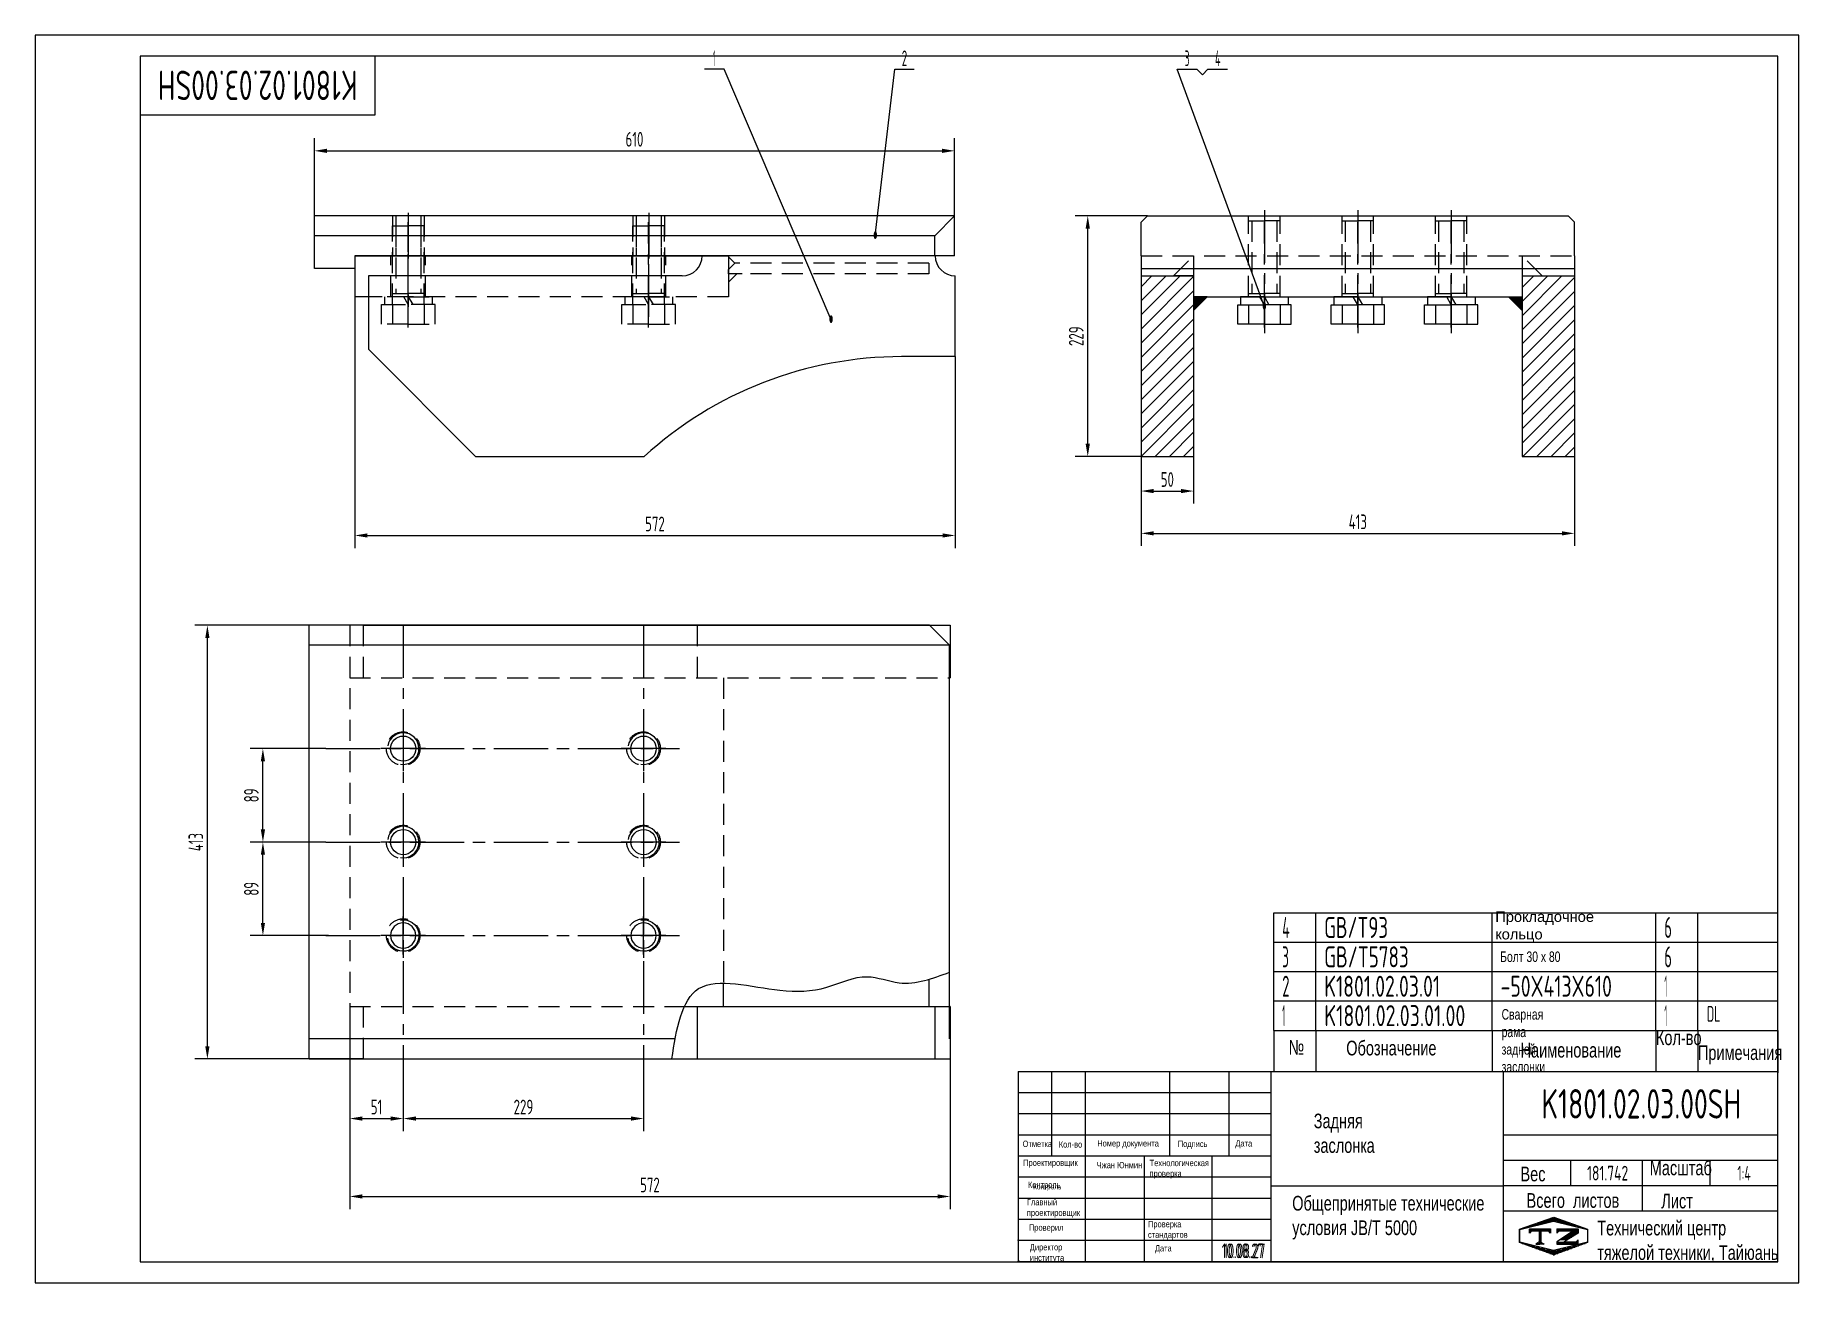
# Model space of a CAD drawing. Header units: millimetres. Extents: x 0 to 1680, y 0 to 1188.
import ezdxf
from ezdxf.enums import TextEntityAlignment as Align

# ---------------------------------------------------------------- set-up
doc = ezdxf.new("R2010")
doc.units = ezdxf.units.MM
doc.header["$LTSCALE"] = 40
doc.linetypes.add('F', pattern=[0.75, 0.5, -0.25])
doc.linetypes.add('G', pattern=[2, 1.25, -0.25, 0.25, -0.25])
for name, color, linetype in [('01', 7, 'Continuous'), ('02', 1, 'Continuous'), ('04', 2, 'F'), ('05', 4, 'G'), ('08', 1, 'Continuous'), ('11', 3, 'Continuous'), ('THICK', 7, 'Continuous')]:
    doc.layers.add(name, color=color, linetype=linetype)
doc.styles.get("Standard").update_dxf_attribs({"font": 'isocp', "width": 0.707, "bigfont": 'intecad.shx'})
doc.dimstyles.new('INTE', dxfattribs={"dimscale": 4, "dimtxt": 3.5, "dimasz": 3, "dimexe": 3, "dimexo": 0, "dimgap": 1, "dimtad": 1, "dimdec": 3, "dimdsep": 46, "dimtxsty": 'Standard', "dimcen": 0, "dimclrd": 1, "dimclre": 1, "dimclrt": 3, "dimaunit": 1, "dimadec": 0, "dimazin": 0, "dimtfac": 1, "dimtmove": 0, "dimatfit": 0, "dimfxl": 1, "dimarcsym": 0})

# ---------------------------------------------------------------- blocks, each defined once
blk = doc.blocks.new('A$C1A551CD9')
for p, q in [((0, 4), (6, 10)), ((0, 0), (0, 4)), ((191, 0), (0, 0)), ((191, 10), (6, 10)), ((191, 10), (191, 0))]:
    blk.add_line(p, q)
blk = doc.blocks.new('*D10')
at = {"layer": '08', "color": 1, "lineweight": -2}
for p, q in [((304.4, 938.6), (304.4, 699.3)), ((876.4, 881.6), (876.4, 699.3)), ((316.4, 711.3), (864.4, 711.3))]:
    blk.add_line(p, q, dxfattribs=at)
at = {"layer": '08', "color": 1}
for points in [[(316.4, 713.3), (316.4, 709.3), (304.4, 711.3)], [(864.4, 713.3), (864.4, 709.3), (876.4, 711.3)]]:
    blk.add_solid(points, dxfattribs=at)
at = {"layer": 'Defpoints', "color": 0}
for p in [(304.4, 938.6), (876.4, 881.6), (876.4, 711.3)]:
    blk.add_point(p, dxfattribs=at)
at = {"layer": '08', "color": 3, "insert": (590.4, 722.3), "char_height": 14, "attachment_point": 5}
blk.add_mtext('572', dxfattribs=at)
blk = doc.blocks.new('*D11')
at = {"layer": '08', "color": 1, "lineweight": -2}
for p, q in [((299.6, 262.8), (299.6, 69.8)), ((871.6, 212.8), (871.6, 69.8)), ((311.6, 81.8), (859.6, 81.8))]:
    blk.add_line(p, q, dxfattribs=at)
at = {"layer": '08', "color": 1}
for points in [[(311.6, 83.8), (311.6, 79.8), (299.6, 81.8)], [(859.6, 83.8), (859.6, 79.8), (871.6, 81.8)]]:
    blk.add_solid(points, dxfattribs=at)
at = {"layer": 'Defpoints', "color": 0}
for p in [(299.6, 262.8), (871.6, 212.8), (871.6, 81.8)]:
    blk.add_point(p, dxfattribs=at)
at = {"layer": '08', "color": 3, "insert": (585.6, 92.8), "char_height": 14, "attachment_point": 5}
blk.add_mtext('572', dxfattribs=at)
blk = doc.blocks.new('*D12')
at = {"layer": '08', "color": 1, "lineweight": -2}
for p, q in [((312.6, 625.8), (152, 625.8)), ((164, 224.8), (164, 613.8)), ((312.6, 212.8), (152, 212.8))]:
    blk.add_line(p, q, dxfattribs=at)
at = {"layer": '08', "color": 1}
for points in [[(162, 613.8), (166, 613.8), (164, 625.8)], [(162, 224.8), (166, 224.8), (164, 212.8)]]:
    blk.add_solid(points, dxfattribs=at)
at = {"layer": 'Defpoints', "color": 0}
for p in [(164, 625.8), (312.6, 625.8), (312.6, 212.8)]:
    blk.add_point(p, dxfattribs=at)
at = {"layer": '08', "color": 3, "insert": (153, 419.3), "char_height": 14, "attachment_point": 5, "rotation": 90}
blk.add_mtext('413', dxfattribs=at)
blk = doc.blocks.new('*D13')
at = {"layer": '08', "color": 1, "lineweight": -2}
for p, q in [((277, 508.3), (204.9, 508.3)), ((216.9, 431.3), (216.9, 496.3)), ((277, 419.3), (204.9, 419.3))]:
    blk.add_line(p, q, dxfattribs=at)
at = {"layer": '08', "color": 1}
for points in [[(214.9, 496.3), (218.9, 496.3), (216.9, 508.3)], [(214.9, 431.3), (218.9, 431.3), (216.9, 419.3)]]:
    blk.add_solid(points, dxfattribs=at)
at = {"layer": 'Defpoints', "color": 0}
for p in [(216.9, 508.3), (277, 508.3), (277, 419.3)]:
    blk.add_point(p, dxfattribs=at)
at = {"layer": '08', "color": 3, "insert": (205.9, 463.8), "char_height": 14, "attachment_point": 5, "rotation": 90}
blk.add_mtext('89', dxfattribs=at)
blk = doc.blocks.new('*D14')
at = {"layer": '08', "color": 1, "lineweight": -2}
for p, q in [((299.6, 262.8), (299.6, 144)), ((350.6, 212.8), (350.6, 144)), ((311.6, 156), (338.6, 156))]:
    blk.add_line(p, q, dxfattribs=at)
at = {"layer": '08', "color": 1}
for points in [[(311.6, 158), (311.6, 154), (299.6, 156)], [(338.6, 158), (338.6, 154), (350.6, 156)]]:
    blk.add_solid(points, dxfattribs=at)
at = {"layer": 'Defpoints', "color": 0}
for p in [(299.6, 262.8), (350.6, 212.8), (350.6, 156)]:
    blk.add_point(p, dxfattribs=at)
at = {"layer": '08', "color": 3, "insert": (325.1, 167), "char_height": 14, "attachment_point": 5}
blk.add_mtext('51', dxfattribs=at)
blk = doc.blocks.new('*D15')
at = {"layer": '08', "color": 1, "lineweight": -2}
for p, q in [((350.6, 212.8), (350.6, 144)), ((579.6, 212.8), (579.6, 144)), ((362.6, 156), (567.6, 156))]:
    blk.add_line(p, q, dxfattribs=at)
at = {"layer": '08', "color": 1}
for points in [[(362.6, 158), (362.6, 154), (350.6, 156)], [(567.6, 158), (567.6, 154), (579.6, 156)]]:
    blk.add_solid(points, dxfattribs=at)
at = {"layer": 'Defpoints', "color": 0}
for p in [(350.6, 212.8), (579.6, 212.8), (579.6, 156)]:
    blk.add_point(p, dxfattribs=at)
at = {"layer": '08', "color": 3, "insert": (465.1, 167), "char_height": 14, "attachment_point": 5}
blk.add_mtext('229', dxfattribs=at)
blk = doc.blocks.new('A$C1F64227D')
for p, q in [((610, 50), (0, 50)), ((0, 0), (0, 50)), ((591, 31), (610, 50)), ((610, 12), (610, 50)), ((591, 31), (0, 31)), ((591, 12), (591, 31)), ((38.5, 0), (0, 0)), ((610, 12), (38.5, 12)), ((38.5, 12), (38.5, 0))]:
    blk.add_line(p, q)
at = {"layer": '04', "color": 2, "linetype": 'F'}
for p, q in [((74.5, 50), (74.5, 12)), ((77.5, 50), (77.5, 12)), ((101.5, 50), (101.5, 12)), ((104.5, 50), (104.5, 12)), ((303.5, 50), (303.5, 12)), ((306.5, 50), (306.5, 12)), ((330.5, 50), (330.5, 12)), ((333.5, 50), (333.5, 12))]:
    blk.add_line(p, q, dxfattribs=at)
at = {"layer": '05'}
for p, q in [((89.5, 53), (89.5, 9.5)), ((318.5, 53), (318.5, 9.5))]:
    blk.add_line(p, q, dxfattribs=at)
blk = doc.blocks.new('A$C0E4E2F10')
at = {"layer": '04', "color": 2, "linetype": 'F'}
for p, q in [((10.4, 21.8), (10.4, 96.8)), ((10.4, 96.8), (25.4, 96.8)), ((13.4, 96.8), (13.4, 32.3)), ((40.4, 96.8), (25.4, 96.8)), ((37.4, 96.8), (37.4, 32.3)), ((40.4, 21.8), (40.4, 96.8)), ((0, 3.1), (0, 21.8)), ((0, 21.8), (25.4, 21.8)), ((25.4, 29.3), (2.7, 29.3)), ((2.7, 29.3), (2.7, 21.8)), ((2.7, 21.8), (25.4, 21.8)), ((10.4, 32.3), (25.4, 32.3)), ((10.4, 21.8), (10.4, 3.1)), ((25.4, 21.8), (21.1, 29.3)), ((40.4, 32.3), (25.4, 32.3)), ((25.4, 31.4), (25.4, 19.7)), ((25.4, 29.3), (48.2, 29.3)), ((25.4, 29.3), (29.8, 21.8)), ((48.2, 21.8), (25.4, 21.8)), ((50.9, 21.8), (25.4, 21.8)), ((40.4, 21.8), (40.4, 3.1)), ((48.2, 29.3), (48.2, 21.8)), ((50.9, 3.1), (50.9, 21.8)), ((25.4, 3.1), (0, 3.1)), ((25.4, 3.1), (50.9, 3.1))]:
    blk.add_line(p, q, dxfattribs=at)
at = {"layer": '05', "color": 4, "linetype": 'G'}
blk.add_line((25.4, 0), (25.4, 100.3), dxfattribs=at)
blk = doc.blocks.new('*D20')
at = {"layer": '08', "color": 1, "lineweight": -2}
for p, q in [((277, 419.3), (204.9, 419.3)), ((216.9, 342.3), (216.9, 407.3)), ((279.3, 330.3), (204.9, 330.3))]:
    blk.add_line(p, q, dxfattribs=at)
at = {"layer": '08', "color": 1}
for points in [[(214.9, 407.3), (218.9, 407.3), (216.9, 419.3)], [(214.9, 342.3), (218.9, 342.3), (216.9, 330.3)]]:
    blk.add_solid(points, dxfattribs=at)
at = {"layer": 'Defpoints', "color": 0}
for p in [(216.9, 419.3), (277, 419.3), (279.3, 330.3)]:
    blk.add_point(p, dxfattribs=at)
at = {"layer": '08', "color": 3, "insert": (205.9, 374.8), "char_height": 14, "attachment_point": 5, "rotation": 90}
blk.add_mtext('89', dxfattribs=at)
blk = doc.blocks.new('*D23')
at = {"layer": '08', "color": 1, "lineweight": -2}
for p, q in [((265.9, 1015.6), (265.9, 1089.6)), ((277.9, 1077.6), (863.9, 1077.6)), ((875.9, 1015.6), (875.9, 1089.6))]:
    blk.add_line(p, q, dxfattribs=at)
at = {"layer": '08', "color": 1}
for points in [[(277.9, 1079.6), (277.9, 1075.6), (265.9, 1077.6)], [(863.9, 1079.6), (863.9, 1075.6), (875.9, 1077.6)]]:
    blk.add_solid(points, dxfattribs=at)
at = {"layer": 'Defpoints', "color": 0}
for p in [(875.9, 1077.6), (265.9, 1015.6), (875.9, 1015.6)]:
    blk.add_point(p, dxfattribs=at)
at = {"layer": '08', "color": 3, "insert": (570.9, 1088.6), "char_height": 14, "attachment_point": 5}
blk.add_mtext('610', dxfattribs=at)
blk = doc.blocks.new('*D24')
at = {"layer": '08', "color": 1, "lineweight": -2}
for p, q in [((1059.5, 1015.6), (990.7, 1015.6)), ((1002.7, 798.6), (1002.7, 1003.6)), ((1053.5, 786.6), (990.7, 786.6))]:
    blk.add_line(p, q, dxfattribs=at)
at = {"layer": '08', "color": 1}
for points in [[(1000.7, 1003.6), (1004.7, 1003.6), (1002.7, 1015.6)], [(1000.7, 798.6), (1004.7, 798.6), (1002.7, 786.6)]]:
    blk.add_solid(points, dxfattribs=at)
at = {"layer": 'Defpoints', "color": 0}
for p in [(1002.7, 1015.6), (1059.5, 1015.6), (1053.5, 786.6)]:
    blk.add_point(p, dxfattribs=at)
at = {"layer": '08', "color": 3, "insert": (991.7, 901.1), "char_height": 14, "attachment_point": 5, "rotation": 90}
blk.add_mtext('229', dxfattribs=at)
blk = doc.blocks.new('*D25')
at = {"layer": '08', "color": 1, "lineweight": -2}
for p, q in [((1053.5, 789.9), (1053.5, 741.6)), ((1103.5, 789.9), (1103.5, 741.6)), ((1065.5, 753.6), (1091.5, 753.6))]:
    blk.add_line(p, q, dxfattribs=at)
at = {"layer": '08', "color": 1}
for points in [[(1065.5, 755.6), (1065.5, 751.6), (1053.5, 753.6)], [(1091.5, 755.6), (1091.5, 751.6), (1103.5, 753.6)]]:
    blk.add_solid(points, dxfattribs=at)
at = {"layer": 'Defpoints', "color": 0}
for p in [(1053.5, 789.9), (1103.5, 789.9), (1103.5, 753.6)]:
    blk.add_point(p, dxfattribs=at)
at = {"layer": '08', "color": 3, "insert": (1078.5, 764.6), "char_height": 14, "attachment_point": 5}
blk.add_mtext('50', dxfattribs=at)
blk = doc.blocks.new('*D26')
at = {"layer": '08', "color": 1, "lineweight": -2}
for p, q in [((1053.5, 780.5), (1053.5, 701.3)), ((1466.5, 786.6), (1466.5, 701.3)), ((1065.5, 713.3), (1454.5, 713.3))]:
    blk.add_line(p, q, dxfattribs=at)
at = {"layer": '08', "color": 1}
for points in [[(1065.5, 715.3), (1065.5, 711.3), (1053.5, 713.3)], [(1454.5, 715.3), (1454.5, 711.3), (1466.5, 713.3)]]:
    blk.add_solid(points, dxfattribs=at)
at = {"layer": 'Defpoints', "color": 0}
for p in [(1053.5, 780.5), (1466.5, 786.6), (1466.5, 713.3)]:
    blk.add_point(p, dxfattribs=at)
at = {"layer": '08', "color": 3, "insert": (1260, 724.3), "char_height": 14, "attachment_point": 5}
blk.add_mtext('413', dxfattribs=at)
blk = doc.blocks.new('*U21', base_point=(731, 983.1))
at = {"layer": '01'}
blk.add_circle((731, 983.1), 12, dxfattribs=at)
at = {"layer": '02'}
blk.add_arc((731, 983.1), 15, 260, 170, dxfattribs=at)
at = {"layer": '05'}
for p, q in [((731, 1001.1), (731, 965.1)), ((749, 983.1), (713, 983.1))]:
    blk.add_line(p, q, dxfattribs=at)
blk = doc.blocks.new('*U39', base_point=(251.96, 168.31))
at = {"layer": '01'}
for p, q in [((251.96, 168.31), (251.96, 182.31)), ((195.96, 168.31), (251.96, 168.31))]:
    blk.add_line(p, q, dxfattribs=at)
blk = doc.blocks.new('*U40')
at = {"layer": '04'}
blk.add_blockref('*U39', (0, 0), dxfattribs=at)
blk = doc.blocks.new('*U44')
at = {"layer": '01'}
for p, q in [((0, -28), (0, 0)), ((480, -28), (480, 0))]:
    blk.add_line(p, q, dxfattribs=at)
at = {"layer": '02'}
for p, q in [((0, 0), (40, 0)), ((40, -28), (40, 0)), ((40, 0), (208, 0)), ((208, -28), (208, 0)), ((208, 0), (364, 0)), ((364, -28), (364, 0)), ((364, 0), (404, 0)), ((404, -28), (404, 0)), ((404, 0), (480, 0))]:
    blk.add_line(p, q, dxfattribs=at)
blk = doc.blocks.new('*U45')
at = {"layer": '01'}
for p, q in [((0, -28), (0, 0)), ((480, -28), (480, 0))]:
    blk.add_line(p, q, dxfattribs=at)
at = {"layer": '02'}
for p, q in [((0, 0), (40, 0)), ((40, -28), (40, 0)), ((40, 0), (208, 0)), ((208, -28), (208, 0)), ((208, 0), (364, 0)), ((364, -28), (364, 0)), ((364, 0), (404, 0)), ((404, -28), (404, 0)), ((404, 0), (480, 0))]:
    blk.add_line(p, q, dxfattribs=at)
blk = doc.blocks.new('*U46')
at = {"layer": '01'}
for p, q in [((0, -28), (0, 0)), ((480, -28), (480, 0))]:
    blk.add_line(p, q, dxfattribs=at)
at = {"layer": '02'}
for p, q in [((0, 0), (40, 0)), ((40, -28), (40, 0)), ((40, 0), (208, 0)), ((208, -28), (208, 0)), ((208, 0), (364, 0)), ((364, -28), (364, 0)), ((364, 0), (404, 0)), ((404, -28), (404, 0)), ((404, 0), (480, 0))]:
    blk.add_line(p, q, dxfattribs=at)
blk = doc.blocks.new('*U47')
at = {"layer": '01'}
for p, q in [((0, -28), (0, 0)), ((0, 0), (40, 0)), ((40, 0), (208, 0)), ((208, 0), (364, 0)), ((364, 0), (404, 0)), ((404, 0), (480, 0)), ((480, -28), (480, 0))]:
    blk.add_line(p, q, dxfattribs=at)
at = {"layer": '02'}
for p, q in [((40, -28), (40, 0)), ((208, -28), (208, 0)), ((364, -28), (364, 0)), ((404, -28), (404, 0))]:
    blk.add_line(p, q, dxfattribs=at)
blk = doc.blocks.new('*X51')
at = {"color": 0}
for p, q in [((127.06, 7.8), (132.06, 7.8)), ((127.06, 7.5), (132.06, 7.5)), ((127.06, 7.2), (127.32, 7.2)), ((127.84, 5.4), (129.64, 5.4)), ((128.3, 5.7), (130.1, 5.7)), ((128.77, 6), (130.57, 6)), ((129.23, 6.3), (131.04, 6.3)), ((129.7, 6.6), (131.51, 6.6)), ((130.16, 6.9), (131.98, 6.9)), ((130.62, 7.2), (132.06, 7.2))]:
    blk.add_line(p, q, dxfattribs=at)
blk = doc.blocks.new('*X52')
at = {"color": 0}
for p, q in [((127.06, 4.8), (132.06, 4.8)), ((127.06, 4.5), (132.06, 4.5)), ((131.84, 5.1), (132.06, 5.1))]:
    blk.add_line(p, q, dxfattribs=at)
blk = doc.blocks.new('*X50')
at = {"color": 0}
for p, q in [((122.34, 4.5), (123.72, 4.5)), ((122.82, 4.8), (123.24, 4.8))]:
    blk.add_line(p, q, dxfattribs=at)
blk = doc.blocks.new('*X49')
at = {"color": 0}
for p, q in [((120.53, 7.8), (125.53, 7.8)), ((120.53, 7.5), (125.53, 7.5)), ((120.53, 7.2), (120.79, 7.2)), ((125.27, 7.2), (125.53, 7.2))]:
    blk.add_line(p, q, dxfattribs=at)
blk = doc.blocks.new('*X48')
at = {"color": 0}
for p, q in [((119.8, 8.4), (120.72, 8.4)), ((120.66, 8.7), (121.92, 8.7)), ((121.52, 9), (123.12, 9)), ((122.38, 9.3), (124.32, 9.3)), ((123.24, 9.6), (125.52, 9.6)), ((124.1, 9.9), (128.52, 9.9)), ((124.97, 10.2), (127.67, 10.2)), ((125.83, 10.5), (126.82, 10.5)), ((127.02, 9.6), (129.37, 9.6)), ((128.22, 9.3), (130.22, 9.3)), ((129.42, 9), (131.07, 9)), ((130.62, 8.7), (131.92, 8.7)), ((131.82, 8.4), (132.77, 8.4)), ((118.22, 7.8), (118.32, 7.8)), ((118.22, 7.5), (118.27, 7.5)), ((118.22, 7.2), (118.27, 7.2)), ((118.22, 6.9), (118.27, 6.9)), ((118.22, 6.6), (118.27, 6.6)), ((118.22, 6.3), (118.27, 6.3)), ((118.22, 6), (118.27, 6)), ((118.22, 5.7), (118.27, 5.7)), ((118.22, 5.4), (118.27, 5.4)), ((118.22, 5.1), (118.27, 5.1)), ((118.22, 4.8), (118.27, 4.8)), ((118.79, 4.5), (119.42, 4.5)), ((118.94, 8.1), (119.52, 8.1)), ((119.61, 4.2), (120.62, 4.2)), ((131.92, 4.2), (132.95, 4.2)), ((133.02, 8.1), (133.62, 8.1)), ((133.12, 4.5), (133.76, 4.5)), ((134.22, 7.8), (134.32, 7.8)), ((134.27, 7.5), (134.32, 7.5)), ((134.27, 7.2), (134.32, 7.2)), ((134.27, 6.9), (134.32, 6.9)), ((134.27, 6.6), (134.32, 6.6)), ((134.27, 6.3), (134.32, 6.3)), ((134.27, 6), (134.32, 6)), ((134.27, 5.7), (134.32, 5.7)), ((134.27, 5.4), (134.32, 5.4)), ((134.27, 5.1), (134.32, 5.1)), ((134.27, 4.8), (134.32, 4.8)), ((120.43, 3.9), (121.82, 3.9)), ((121.26, 3.6), (123.02, 3.6)), ((122.08, 3.3), (124.22, 3.3)), ((122.91, 3), (125.42, 3)), ((123.73, 2.7), (128.89, 2.7)), ((124.55, 2.4), (128.07, 2.4)), ((125.38, 2.1), (127.26, 2.1)), ((126.2, 1.8), (126.45, 1.8)), ((127.12, 3), (129.7, 3)), ((128.32, 3.3), (130.51, 3.3)), ((129.52, 3.6), (131.32, 3.6)), ((130.72, 3.9), (132.14, 3.9))]:
    blk.add_line(p, q, dxfattribs=at)
blk = doc.blocks.new('*U55')
at = {"layer": '01'}
for points in [[(415, 292), (25, 292)], [(25, 292), (25, 5)], [(415, 5), (415, 292)], [(25, 5), (415, 5)]]:
    blk.add_lwpolyline(points, dxfattribs=at)
at = {"layer": '02'}
for points in [[(420, 297), (0, 297)], [(0, 297), (0, 0)], [(420, 0), (420, 297)], [(0, 0), (420, 0)]]:
    blk.add_lwpolyline(points, dxfattribs=at)

msp = doc.modelspace()

# ---------------------------------------------------------------- hatches: boundary and pattern name
at = {"layer": '02', "linetype": 'Continuous'}
h = msp.add_hatch(dxfattribs=at)
h.set_pattern_fill('ANSI31', color=1, scale=3, style=0)
h.set_pattern_definition([(45, (-2138.535, -586.932), (-6.735192, 6.735192), [])])
h.paths.add_polyline_path([(1103.4828, 958.5955), (1084.4828, 958.5955), (1053.4828, 958.5955), (1053.4828, 786.5955), (1103.4828, 786.5955)])
h.paths.add_polyline_path([(1466.4828, 958.5955), (1416.4828, 958.5955), (1416.4828, 786.5955), (1466.4828, 786.5955)])
for points in [[(1116.4828, 938.5955), (1103.4828, 938.5955), (1103.4828, 925.5955)], [(1416.4828, 925.5955), (1416.4828, 938.5955), (1403.4828, 938.5955)]]:
    msp.add_hatch(color=1, dxfattribs=at).paths.add_polyline_path(points)

# ---------------------------------------------------------------- linework, layer by layer
for p, q in [((1053.4828, 1009.5955), (1059.4828, 1015.5955)), ((1053.4828, 977.5955), (1053.4828, 1009.5955)), ((1059.4828, 1015.5955), (1460.4828, 1015.5955)), ((1460.4828, 1015.5955), (1466.4828, 1009.5955)), ((1466.4828, 977.5955), (1466.4828, 1009.5955)), ((304.4044, 977.5955), (660.4044, 977.5955)), ((304.4044, 977.5955), (304.4044, 938.5955)), ((857.4044, 977.5955), (635.4044, 977.5955)), ((1053.4828, 977.5955), (1053.4828, 786.5955)), ((1103.4828, 977.5955), (1103.4828, 786.5955)), ((1103.4828, 977.5955), (1103.4828, 958.5955)), ((1416.4828, 977.5955), (1416.4828, 786.5955)), ((1416.4828, 977.5955), (1416.4828, 958.5955)), ((1466.4828, 977.5955), (1466.4828, 786.5955)), ((317.4044, 958.5955), (317.4044, 888.5955)), ((616.4044, 958.5955), (317.4044, 958.5955)), ((876.4044, 881.5955), (876.4044, 958.5955)), ((1053.4828, 965.5955), (1466.4828, 965.5955)), ((1053.4828, 958.5955), (1103.4828, 958.5955)), ((1084.4828, 958.5955), (1091.4828, 965.5955)), ((1103.4828, 958.5955), (1084.4828, 958.5955)), ((1416.4828, 958.5955), (1466.4828, 958.5955)), ((1416.4828, 958.5955), (1435.4828, 958.5955)), ((1435.4828, 958.5955), (1428.4828, 965.5955)), ((1116.4828, 938.5955), (1103.4828, 938.5955)), ((1103.4828, 925.5955), (1116.4828, 938.5955)), ((1103.4828, 938.5955), (1103.4828, 925.5955)), ((1403.4828, 938.5955), (1416.4828, 938.5955)), ((1416.4828, 925.5955), (1403.4828, 938.5955)), ((1416.4828, 938.5955), (1416.4828, 925.5955)), ((419.4044, 786.5955), (317.4044, 888.5955)), ((876.4044, 881.5955), (825.4044, 881.5955)), ((419.4044, 786.5955), (580.18, 786.5955)), ((1053.4828, 786.5955), (1103.4828, 786.5955)), ((1416.4828, 786.5955), (1466.4828, 786.5955)), ((852.0594, 625.7997), (261.0594, 625.7997)), ((261.0594, 212.7997), (261.0594, 625.7997)), ((871.0594, 606.7997), (852.0594, 625.7997)), ((871.0594, 231.7997), (871.0594, 606.7997)), ((1180, 240), (1660, 240)), ((1180, 240), (1180, 200.9317)), ((1220, 240), (1220, 200.9317)), ((1388, 240), (1388, 200.9317)), ((1544, 240), (1544, 200.9317)), ((1584, 240), (1584, 200.9317)), ((1660, 240), (1660, 200.9317)), ((261.0594, 212.7997), (852.0594, 212.7997))]:
    msp.add_line(p, q)
for centre, radius, start, end in [((616.4044, 977.5955), 19, 270, 0), ((876.4044, 977.5955), 19, 180, 270), ((825.4044, 517.5955), 364, 90, 132.352765)]:
    msp.add_arc(centre, radius, start, end)
at = {"layer": '01', "color": 7, "linetype": 'Continuous'}
for p, q in [((317.4044, 938.5955), (304.4044, 938.5955)), ((1103.4828, 938.5955), (1416.4828, 938.5955)), ((1145.5578, 912.3955), (1145.5578, 931.0955)), ((1145.5578, 931.0955), (1170.9828, 931.0955)), ((1170.9828, 938.5955), (1148.2328, 938.5955)), ((1148.2328, 938.5955), (1148.2328, 931.0955)), ((1148.2328, 931.0955), (1170.9828, 931.0955)), ((1155.9828, 931.0955), (1155.9828, 912.3955)), ((1170.9828, 931.0955), (1166.6526, 938.5955)), ((1170.9828, 940.6922), (1170.9828, 928.9999)), ((1170.9828, 938.5955), (1193.7328, 938.5955)), ((1170.9828, 938.5955), (1175.3129, 931.0955)), ((1193.7328, 931.0955), (1170.9828, 931.0955)), ((1196.4078, 931.0955), (1170.9828, 931.0955)), ((1185.9828, 931.0955), (1185.9828, 912.3955)), ((1193.7328, 938.5955), (1193.7328, 931.0955)), ((1196.4078, 912.3955), (1196.4078, 931.0955)), ((1234.5578, 931.0955), (1259.9828, 931.0955)), ((1234.5578, 912.3955), (1234.5578, 931.0955)), ((1237.2328, 938.5955), (1237.2328, 931.0955)), ((1259.9828, 938.5955), (1237.2328, 938.5955)), ((1237.2328, 931.0955), (1259.9828, 931.0955)), ((1244.9828, 931.0955), (1244.9828, 912.3955)), ((1259.9828, 931.0955), (1255.6526, 938.5955)), ((1259.9828, 940.6922), (1259.9828, 928.9999)), ((1259.9828, 938.5955), (1282.7328, 938.5955)), ((1259.9828, 938.5955), (1264.3129, 931.0955)), ((1285.4078, 931.0955), (1259.9828, 931.0955)), ((1282.7328, 931.0955), (1259.9828, 931.0955)), ((1274.9828, 931.0955), (1274.9828, 912.3955)), ((1282.7328, 938.5955), (1282.7328, 931.0955)), ((1285.4078, 912.3955), (1285.4078, 931.0955)), ((1323.5578, 931.0955), (1348.9828, 931.0955)), ((1323.5578, 912.3955), (1323.5578, 931.0955)), ((1326.2328, 938.5955), (1326.2328, 931.0955)), ((1348.9828, 938.5955), (1326.2328, 938.5955)), ((1326.2328, 931.0955), (1348.9828, 931.0955)), ((1333.9828, 931.0955), (1333.9828, 912.3955)), ((1348.9828, 931.0955), (1344.6526, 938.5955)), ((1348.9828, 940.6922), (1348.9828, 928.9999)), ((1348.9828, 938.5955), (1371.7328, 938.5955)), ((1348.9828, 938.5955), (1353.3129, 931.0955)), ((1374.4078, 931.0955), (1348.9828, 931.0955)), ((1371.7328, 931.0955), (1348.9828, 931.0955)), ((1363.9828, 931.0955), (1363.9828, 912.3955)), ((1371.7328, 938.5955), (1371.7328, 931.0955)), ((1374.4078, 912.3955), (1374.4078, 931.0955)), ((1170.9828, 912.3955), (1145.5578, 912.3955)), ((1170.9828, 912.3955), (1196.4078, 912.3955)), ((1259.9828, 912.3955), (1234.5578, 912.3955)), ((1259.9828, 912.3955), (1285.4078, 912.3955)), ((1348.9828, 912.3955), (1323.5578, 912.3955)), ((1348.9828, 912.3955), (1374.4078, 912.3955)), ((312.5594, 625.7997), (871.5594, 625.7997)), ((871.5594, 625.7997), (871.5594, 575.7997)), ((871.0594, 606.7997), (261.0594, 606.7997)), ((851.4044, 288.6011), (851.4044, 262.7997)), ((655.5594, 262.7997), (655.7272, 284.9686)), ((618.4487, 262.7997), (871.0594, 262.7997)), ((630.5594, 262.7997), (630.5594, 212.7997)), ((856.9044, 262.7997), (856.9044, 212.7997)), ((871.5594, 262.7997), (871.5594, 212.7997)), ((609.6327, 231.7997), (261.0594, 231.7997)), ((312.5594, 212.7997), (871.5594, 212.7997))]:
    msp.add_line(p, q, dxfattribs=at)
at = {"layer": '01'}
for p in [(1660, 200.5587), (1660, 200), (937.7651, 20)]:
    msp.add_point(p, dxfattribs=at)
at = {"layer": '02'}
for p, q in [((656.2227, 1155.3334), (637.6227, 1155.3334)), ((758.1823, 916.5486), (656.2227, 1155.3334)), ((800.3204, 996.5955), (818.8073, 1155.3334)), ((818.8073, 1155.3334), (837.4073, 1155.3334)), ((1170.9828, 928.9999), (1088.0434, 1155.3334)), ((1088.0434, 1155.3334), (1106.6434, 1155.3334)), ((1106.6434, 1155.3334), (1111.9467, 1150.0301)), ((1111.9467, 1150.0301), (1117.25, 1155.3334)), ((1117.25, 1155.3334), (1135.85, 1155.3334))]:
    msp.add_line(p, q, dxfattribs=at)
at = {"layer": '02', "color": 1, "linetype": 'Continuous'}
msp.add_spline([(606.4227, 212.7997), (632.0324, 279.7022), (709.4745, 278.1902), (753.9875, 281.0604), (792.7569, 291.1061), (822.9109, 285.3657), (871.0594, 295.4114)], degree=3, dxfattribs=at)
at = {"layer": '04'}
for p, q in [((1155.9828, 1011.0955), (1155.9828, 1015.5955)), ((1185.9828, 1011.0955), (1185.9828, 1015.5955)), ((1244.9828, 1011.0955), (1244.9828, 1015.5955)), ((1274.9828, 1011.0955), (1274.9828, 1015.5955)), ((1333.9828, 1011.0955), (1333.9828, 1015.5955)), ((1363.9828, 1011.0955), (1363.9828, 1015.5955)), ((871.5594, 262.7997), (871.0594, 262.7997))]:
    msp.add_line(p, q, dxfattribs=at)
at = {"layer": '04', "color": 2, "linetype": 'F'}
for p, q in [((1155.9828, 938.5955), (1155.9828, 1011.0955)), ((1155.9828, 1011.0955), (1170.9828, 1011.0955)), ((1158.9828, 1011.0955), (1158.9828, 941.5955)), ((1185.9828, 1011.0955), (1170.9828, 1011.0955)), ((1182.9828, 1011.0955), (1182.9828, 941.5955)), ((1185.9828, 938.5955), (1185.9828, 1011.0955)), ((1244.9828, 938.5955), (1244.9828, 1011.0955)), ((1244.9828, 1011.0955), (1259.9828, 1011.0955)), ((1247.9828, 1011.0955), (1247.9828, 941.5955)), ((1274.9828, 1011.0955), (1259.9828, 1011.0955)), ((1271.9828, 1011.0955), (1271.9828, 941.5955)), ((1274.9828, 938.5955), (1274.9828, 1011.0955)), ((1333.9828, 938.5955), (1333.9828, 1011.0955)), ((1333.9828, 1011.0955), (1348.9828, 1011.0955)), ((1336.9828, 1011.0955), (1336.9828, 941.5955)), ((1363.9828, 1011.0955), (1348.9828, 1011.0955)), ((1360.9828, 1011.0955), (1360.9828, 941.5955)), ((1363.9828, 938.5955), (1363.9828, 1011.0955)), ((338.9044, 938.5955), (338.9044, 977.5955)), ((371.9044, 938.5955), (371.9044, 977.5955)), ((568.4044, 938.5955), (568.4044, 977.5955)), ((600.9044, 938.5955), (600.9044, 977.5955)), ((660.4044, 977.5955), (660.4044, 938.5955)), ((660.4044, 976.5955), (666.4044, 970.5955)), ((1053.4828, 977.5955), (1466.4828, 977.5955)), ((1084.4828, 958.5955), (1103.4828, 977.5955)), ((1435.4828, 958.5955), (1416.4828, 977.5955)), ((660.4044, 960.5955), (660.4044, 947.5955)), ((673.4044, 960.5955), (660.4044, 960.5955)), ((660.4044, 952.5955), (668.4044, 960.5955)), ((1155.9828, 941.5955), (1170.9828, 941.5955)), ((1185.9828, 941.5955), (1170.9828, 941.5955)), ((1244.9828, 941.5955), (1259.9828, 941.5955)), ((1274.9828, 941.5955), (1259.9828, 941.5955)), ((1333.9828, 941.5955), (1348.9828, 941.5955)), ((1363.9828, 941.5955), (1348.9828, 941.5955)), ((660.4044, 938.5955), (317.4044, 938.5955)), ((299.5594, 625.7997), (299.5594, 212.7997)), ((312.5594, 625.7997), (312.5594, 575.7997)), ((630.5594, 625.7997), (630.5594, 575.7997)), ((299.5594, 575.7997), (871.5594, 575.7997)), ((655.5594, 575.7997), (655.5594, 284.9698)), ((350.5594, 529.6553), (350.5594, 486.9442)), ((579.5594, 529.6553), (579.5594, 486.9442)), ((371.915, 508.2997), (329.2039, 508.2997)), ((600.915, 508.2997), (558.2039, 508.2997)), ((350.5594, 440.6553), (350.5594, 397.9442)), ((579.5594, 440.6553), (579.5594, 397.9442)), ((371.915, 419.2997), (329.2039, 419.2997)), ((600.915, 419.2997), (558.2039, 419.2997)), ((350.5594, 351.6553), (350.5594, 308.9442)), ((579.5594, 351.6553), (579.5594, 308.9442)), ((371.915, 330.2997), (329.2039, 330.2997)), ((600.915, 330.2997), (558.2039, 330.2997)), ((299.5594, 262.7997), (618.4487, 262.7997)), ((312.5594, 262.7997), (312.5594, 212.7997))]:
    msp.add_line(p, q, dxfattribs=at)
for centre in [(350.5594, 508.2997), (579.5594, 508.2997), (350.5594, 419.2997), (579.5594, 419.2997), (350.5594, 330.2997), (579.5594, 330.2997)]:
    msp.add_circle(centre, 16, dxfattribs=at)
at = {"layer": '05', "color": 4, "linetype": 'G'}
for p, q in [((1170.9828, 1020.9887), (1170.9828, 904.03)), ((1170.9828, 909.3305), (1170.9828, 1009.6444)), ((1259.9828, 1020.9887), (1259.9828, 904.03)), ((1259.9828, 909.3305), (1259.9828, 1009.6444)), ((1348.9828, 1020.9887), (1348.9828, 904.03)), ((1348.9828, 909.3305), (1348.9828, 1009.6444)), ((355.4044, 921.4807), (355.4044, 995.0588)), ((584.4044, 919.5941), (584.4044, 992.8961)), ((350.5594, 625.7997), (350.5594, 212.7997)), ((350.5594, 625.7997), (350.5594, 308.6264)), ((579.5594, 625.7997), (579.5594, 212.7997)), ((579.5594, 625.7997), (579.5594, 310.779)), ((276.978, 508.2997), (613.2243, 508.2997)), ((278.7575, 508.2997), (613.8761, 508.2997)), ((276.978, 419.2997), (613.2243, 419.2997)), ((278.7575, 419.2997), (613.8761, 419.2997)), ((276.978, 330.2997), (613.2243, 330.2997)), ((278.7575, 330.2997), (613.8761, 330.2997))]:
    msp.add_line(p, q, dxfattribs=at)
at = {"layer": 'THICK'}
for p, q in [((936.2733, 200.9317), (936.2733, 20)), ((936.2733, 200.9317), (1660, 200.9317)), ((968.4285, 200.8444), (968.4285, 200.9317)), ((968.4389, 120.5176), (968.4389, 200.9317)), ((1000.6046, 20), (1000.6046, 200.9317)), ((1081.0186, 120.5176), (1081.0186, 200.9317)), ((1137.3085, 120.5176), (1137.3085, 200.9317)), ((1177.5155, 20), (1177.5155, 200.9317)), ((1398.6542, 20), (1398.6542, 200.9317)), ((1660, 20), (1660, 200.9317)), ((936.2733, 140.6211), (1177.5155, 140.6211)), ((1398.6542, 140.6211), (1660, 140.6211)), ((936.2733, 120.5176), (1177.5155, 120.5176)), ((1056.8944, 20), (1056.8944, 120.5176)), ((1121.2257, 20), (1121.2257, 120.5176)), ((1398.6542, 116.4969), (1660, 116.4969)), ((1462.9855, 92.3727), (1462.9855, 116.4969)), ((1531.3375, 68.2484), (1531.3375, 116.4969)), ((1595.6687, 92.3727), (1595.6687, 116.4969)), ((1177.5155, 92.0241), (1398.6542, 92.0241)), ((1398.6542, 92.3727), (1660, 92.3727)), ((1398.6542, 68.2484), (1660, 68.2484)), ((936.2733, 20), (1660, 20))]:
    msp.add_line(p, q, dxfattribs=at)
at = {"layer": 'THICK', "color": 3}
for p, q in [((936.2733, 180.8282), (1177.5155, 180.8282)), ((936.2733, 160.7246), (1177.5155, 160.7246)), ((936.2733, 100.4141), (1177.5155, 100.4141)), ((936.2733, 80.3106), (1177.5155, 80.3106)), ((936.2733, 60.207), (1177.5155, 60.207)), ((1414.1423, 50.5818), (1446.7303, 61.9322)), ((1414.1423, 37.9416), (1414.1423, 50.5818)), ((1414.3539, 50.3262), (1446.5195, 58.3676)), ((1423.4366, 46.936), (1423.4366, 50.9567)), ((1423.4366, 50.9567), (1443.5401, 50.9567)), ((1443.5401, 50.9567), (1443.5401, 46.936)), ((1446.5195, 58.3676), (1478.6852, 50.3262)), ((1446.7303, 61.9322), (1478.895, 50.5818)), ((1449.6961, 50.9567), (1449.6961, 46.936)), ((1449.6961, 50.9567), (1469.7996, 50.9567)), ((1469.7996, 50.9567), (1469.7996, 46.936)), ((1478.895, 50.5818), (1478.895, 37.9416)), ((936.2733, 40.1035), (1177.5155, 40.1035)), ((1446.7303, 26.0753), (1414.1423, 37.9416)), ((1414.3539, 38.2641), (1414.3539, 50.3262)), ((1446.5195, 30.2227), (1414.3539, 38.2641)), ((1425.447, 48.9463), (1423.4366, 46.936)), ((1441.5298, 48.9463), (1425.447, 48.9463)), ((1433.4881, 38.8566), (1429.5932, 36.406)), ((1429.5932, 36.406), (1433.4881, 36.406)), ((1432.6086, 48.9655), (1432.6086, 37.9376)), ((1433.4881, 48.9655), (1433.4881, 37.9376)), ((1433.4881, 38.8566), (1437.3831, 36.406)), ((1437.3831, 36.406), (1433.4881, 36.406)), ((1434.4933, 48.9655), (1434.4933, 37.9376)), ((1443.5401, 46.936), (1441.5298, 48.9463)), ((1478.6852, 38.2641), (1446.5195, 30.2227)), ((1478.895, 37.9416), (1446.7303, 26.0753)), ((1449.6961, 46.936), (1451.7065, 48.9463)), ((1465.5272, 48.9463), (1449.6961, 38.7034)), ((1449.6961, 38.7034), (1449.6961, 36.406)), ((1449.6961, 36.406), (1469.7991, 36.406)), ((1451.7065, 48.9463), (1465.5272, 48.9463)), ((1459.4998, 40.3828), (1456.4271, 38.4163)), ((1467.7887, 38.4163), (1456.4271, 38.4163)), ((1469.7991, 46.9744), (1459.4998, 40.3828)), ((1469.7991, 40.4267), (1467.7887, 38.4163)), ((1469.7991, 36.406), (1469.7991, 40.4267)), ((1478.6852, 50.3262), (1478.6852, 38.2641))]:
    msp.add_line(p, q, dxfattribs=at)
for p in [(936.2733, 40.1035), (936.2733, 20)]:
    msp.add_point(p, dxfattribs=at)

# ---------------------------------------------------------------- block references
for name, p in [('A$C1F64227D', (265.9044, 965.5955)), ('A$C0E4E2F10', (329.9794, 909.3305)), ('A$C0E4E2F10', (558.9794, 909.3305)), ('*U21', (350.5594, 508.2997)), ('*U21', (579.5594, 508.2997)), ('*U21', (350.5594, 419.2997)), ('*U21', (579.5594, 419.2997))]:
    msp.add_blockref(name, p)
at = {"xscale": -1, "rotation": 180}
for p in [(350.5594, 330.2997), (579.5594, 330.2997)]:
    msp.add_blockref('*U21', p, dxfattribs=at)
at = {"layer": '04', "xscale": 4, "yscale": 4, "zscale": 4}
msp.add_blockref('*U55', (0.037, -0.3448), dxfattribs=at)
at = {"layer": '04', "xscale": 4, "yscale": 4}
msp.add_blockref('*U40', (324, 1112), dxfattribs=at)
at = {"layer": '04', "color": 2, "linetype": 'F'}
msp.add_blockref('A$C1A551CD9', (660.4044, 960.5955), dxfattribs=at)
at = {"layer": '04'}
for name, p in [('*U47', (1180, 352)), ('*U46', (1180, 324)), ('*U45', (1180, 296)), ('*U44', (1180, 268))]:
    msp.add_blockref(name, p, dxfattribs=at)
at = {"layer": 'THICK', "color": 3, "xscale": 4.020703945603444, "yscale": 4.020703945603429, "zscale": 4.02070394560342}
for name in ['*X48', '*X49', '*X50', '*X51', '*X52']:
    msp.add_blockref(name, (938.8162, 19.0176), dxfattribs=at)

# ---------------------------------------------------------------- texts
at = {"char_height": 6.018624, "attachment_point": 1}
for s, insert, width in [('{\\fArial|b0|i0|c204|p34;Отметка}', (940.6961, 134.9014), 0.253018), ('{\\fArial|b0|i0|c204|p34;Подпись}', (1088.4614, 134.9014), 0.506045), ('{\\fArial|b0|i0|c204|p34;\\C3;Чжан Юнмин}', (1011.2895, 114.6771), 37.047353), ('{\\fArial|b0|i0|c204|p34;Главный\\Pпроектировщик}', (944.7448, 79.356), 4.189217)]:
    msp.add_mtext(s, dxfattribs=dict(at, insert=insert, width=width))
for s, insert in [('{\\fArial|b0|i0|c204|p34;Номер документа}', (1011.7955, 135.407)), ('{\\fArial|b0|i0|c204|p34;Дата}', (1143.3673, 135.407)), ('{\\fArial|b0|i0|c204|p34;Кол-во}', (975.1072, 134.3958)), ('{\\fArial|b0|i0|c204|p34;Проектировщик}', (941.2022, 116.9523)), ('{\\fArial|b0|i0|c204|p34;Технологическая\\Pпроверка}', (1061.641, 116.6995)), ('{\\fArial|b0|i0|c204|p34;Контроль}', (945.7497, 95.9022)), ('{\\fArial|b0|i0|c204|p34;Проверил}', (946.6824, 55.1934)), ('{\\fArial|b0|i0|c204|p34;Проверка\\Pстандартов}', (1060.1134, 58.4601)), ('{\\fArial|b0|i0|c204|p34;Директор\\Pинститута}', (947.5208, 36.4933)), ('{\\fArial|b0|i0|c204|p34;Дата}', (1066.692, 35.455))]:
    msp.add_mtext(s, dxfattribs=dict(at, insert=insert))
at = {"layer": '02', "width": 0.605172}
for p, p2 in [((798.5204, 993.5955), (802.1204, 993.5955)), ((1169.1828, 925.9999), (1172.7828, 925.9999)), ((756.3823, 913.5486), (759.9823, 913.5486))]:
    msp.add_text('●', height=6, dxfattribs=at).set_placement(p, p2, align=Align.FIT)
at = {"layer": '04', "attachment_point": 1}
for s, insert, char_height, width in [('{\\fArial|b0|i0|c204|p34;\\W1;\\C3;Прокладочное кольцо}', (1390.9511, 353.2554), 10, 127.9094), ('{\\fArial|b0|i0|c204|p34;\\C3;Сварная рама задней заслонки}', (1396.9782, 260.2501), 10, 0.669683), ('{\\fArial|b0|i0|c204|p34;\\C3;Задняя заслонка}', (1218.0234, 160.6957), 14, 0.526235)]:
    msp.add_mtext(s, dxfattribs=dict(at, insert=insert, char_height=char_height, width=width))
for s, insert, char_height in [('{\\fArial|b0|i0|c204|p34;\\C3;Болт 30 х 80}', (1395.6389, 315.1165), 10), ('{\\fArial|b0|i0|c204|p34;\\C0;Кол-во}', (1544, 240), 14), ('{\\fArial|b0|i0|c204|p34;\\C0;№}', (1194.0644, 230.8095), 14), ('{\\fArial|b0|i0|c204|p34;\\C0;Обозначение}', (1248.9784, 230.1404), 14), ('{\\fArial|b0|i0|c204|p34;\\C0;Наименование}', (1415.0597, 228.1331), 14), ('{\\fArial|b0|i0|c204|p34;\\C0;Примечания}', (1584, 225.7613), 14), ('{\\fArial|b0|i0|c204|p34;\\C0;Вес}', (1414.964, 110.2192), 14), ('{\\fArial|b0|i0|c204|p34;\\C0;Масштаб}', (1538.1029, 116), 14), ('{\\fArial|b0|i0|c204|p34;\\C250;Контроль}', (950.7117, 93.6131), 5), ('{\\fArial|b0|i0|c204|p34;\\C0;Всего  листов}', (1420.7526, 84.9817), 14), ('{\\fArial|b0|i0|c204|p34;\\C0;Лист}', (1549.1539, 84.456), 14), ('{\\fArial|b0|i0|c204|p34;\\C0;Общепринятые технические\\Pусловия \\fArial|b0|i0|c0|p34;JB/T 5000}', (1197.5003, 82.3546), 14), ('{\\fArial|b0|i0|c204|p34;\\C0;Технический центр\\Pтяжелой техники, Тайюань}', (1488.1106, 58.6928), 14)]:
    msp.add_mtext(s, dxfattribs=dict(at, insert=insert, char_height=char_height))
at = {"layer": '11'}
for s, height, width, p, p2 in [('1', 14.8492, 0.404, (645.8728, 1158.3334), (647.9725, 1158.3334)), ('2', 14.8492, 0.562593, (825.5591, 1158.3334), (830.6556, 1158.3334)), ('3', 14.8492, 0.527686, (1095.0263, 1158.3334), (1099.6605, 1158.3334)), ('4', 14.8492, 0.543846, (1123.9254, 1158.3334), (1129.1746, 1158.3334)), ('4', 20, 0.543846, (1188, 328), (1195.07, 328)), ('GB/T93', 20, 0.691199, (1228, 328), (1288.7552, 328)), ('6', 20, 0.600695, (1552, 328), (1559.2036, 328)), ('3', 20, 0.527686, (1188, 300), (1194.2417, 300)), ('GB/T5783', 20, 0.695009, (1228, 300), (1308.5018, 300)), ('6', 20, 0.600695, (1552, 300), (1559.2036, 300)), ('2', 20, 0.562593, (1188, 272), (1194.8643, 272)), ('K1801.02.03.01', 20, 0.693669, (1228, 272), (1338.3627, 272)), ('-50X413X610', 20, 0.693139, (1396, 272), (1502.0611, 272)), ('1', 20, 0.404, (1552, 272), (1554.828, 272)), ('1', 20, 0.404, (1188, 244), (1190.828, 244)), ('K1801.02.03.01.00', 20, 0.696017, (1228, 244), (1362.4118, 244)), ('1', 20, 0.404, (1552, 244), (1554.828, 244)), ('DL', 15, 0.628444, (1592.5726, 248.2017), (1605.2986, 248.2017)), ('K1801.02.03.00SH', 28, 0.696129, (1434.9297, 156), (1625.0703, 156)), ('181.742', 14, 0.681197, (1478.4017, 97), (1517.5983, 97)), ('1:4', 14, 0.633862, (1621.5663, 97), (1634.4337, 97)), ('10.08.27', 14.04346, 0.642055, (1130.3611, 23.0093), (1170.4852, 23.0093)), ('10.08.27', 14, 0.642055, (1132, 23), (1172, 23))]:
    msp.add_text(s, height=height, dxfattribs=dict(at, width=width)).set_placement(p, p2, align=Align.FIT)
at = {"layer": '11', "width": 0.696129}
msp.add_text('K1801.02.03.00SH', height=28, rotation=180, dxfattribs=at).set_placement((307.0703, 1154), (116.9297, 1154), align=Align.FIT)

# ---------------------------------------------------------------- dimensions: what is measured, and where the dimension line sits
at = {"layer": '08'}
for base, p1, p2, picture, middle in [((875.9044, 1077.6426), (265.9044, 1015.5955), (875.9044, 1015.5955), '*D23', (570.9044, 1088.6426)), ((876.4044, 711.3034), (304.4044, 938.5955), (876.4044, 881.5955), '*D10', (590.4044, 722.3048)), ((1103.4828, 753.5989), (1053.4828, 789.9091), (1103.4828, 789.9091), '*D25', (1078.4828, 764.5989)), ((1466.4828, 713.2935), (1053.4828, 780.4782), (1466.4828, 786.5955), '*D26', (1259.9828, 724.2935)), ((871.5594, 81.7668), (299.5594, 262.7997), (871.5594, 212.7997), '*D11', (585.5594, 92.7681)), ((350.5594, 156.0438), (299.5594, 262.7997), (350.5594, 212.7997), '*D14', (325.0594, 167.0438)), ((579.5594, 156.0438), (350.5594, 212.7997), (579.5594, 212.7997), '*D15', (465.0594, 167.0451))]:
    dim = msp.add_linear_dim(base=base, p1=p1, p2=p2, dimstyle='INTE', dxfattribs=at)
    dim.commit()
    dim.dimension.update_dxf_attribs({"geometry": picture, "text_midpoint": middle})
for base, p1, p2, picture, middle in [((1002.7308, 1015.5955), (1053.4828, 786.5955), (1059.4828, 1015.5955), '*D24', (991.7294, 901.0955)), ((163.9533, 625.7997), (312.5594, 212.7997), (312.5594, 625.7997), '*D12', (152.9533, 419.2997)), ((216.895, 419.2997), (279.2575, 330.2997), (276.978, 419.2997), '*D20', (205.895, 374.7997))]:
    dim = msp.add_linear_dim(base=base, p1=p1, p2=p2, angle=90, dimstyle='INTE', dxfattribs=at)
    dim.commit()
    dim.dimension.update_dxf_attribs({"geometry": picture, "text_midpoint": middle})
dim = msp.add_linear_dim(base=(216.895, 508.2997), p1=(276.978, 419.2997), p2=(276.978, 508.2997), angle=90, dimstyle='INTE', dxfattribs=at)
dim.commit()
dim.dimension.update_dxf_attribs({"geometry": '*D13', "text_midpoint": (216.895, 463.7997), "dimtype": 160})

doc.saveas('drawing.dxf')
